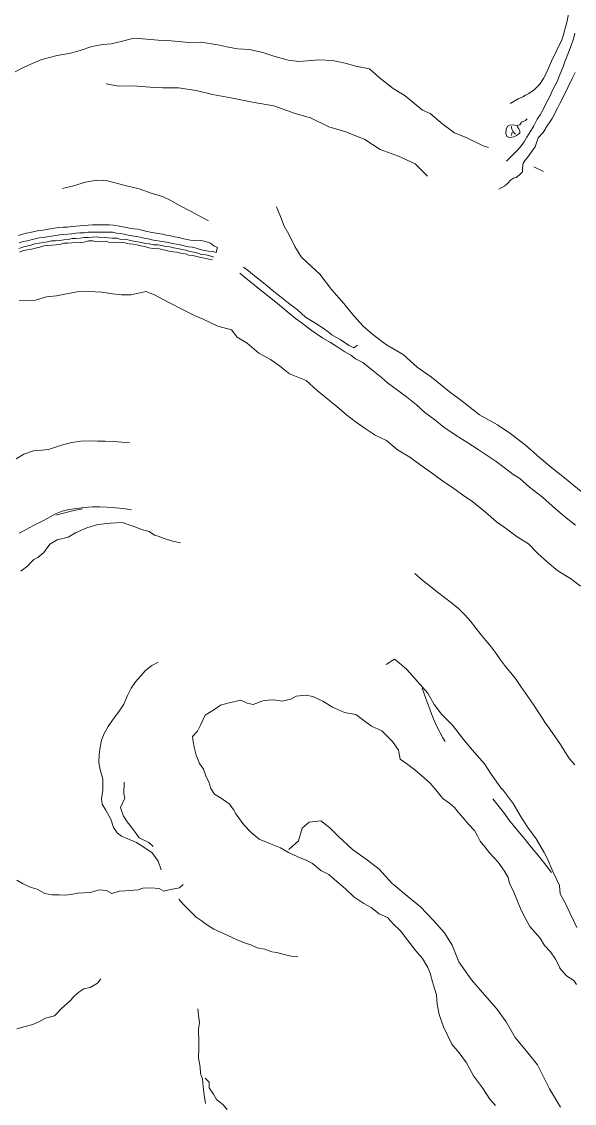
# Model space of a CAD drawing. Extents: x 683321 to 688873, y 7661944 to 7668387.
# Drawn here: x 684514 to 684800, y 7665272 to 7665832 of the extents above; entities that cross this region are included whole.
import ezdxf

# ---------------------------------------------------------------- set-up
doc = ezdxf.new("R2010")
doc.units = 0
doc.header["$MEASUREMENT"] = 0
doc.layers.add('01 CRESTA_Line', color=3, linetype='Continuous', lineweight=20)

msp = doc.modelspace()

# ---------------------------------------------------------------- linework, layer by layer
at = {"layer": '01 CRESTA_Line'}
for points in [[(684797.56, 7665836.71, 4242.18), (684796.5, 7665831.44, 4242.04), (684795.46, 7665827.84, 4241.93), (684794.71, 7665824.69, 4241.77), (684793.84, 7665822.09, 4241.69), (684792.13, 7665818.67, 4241.66), (684790.76, 7665815.64, 4241.65), (684789.2, 7665812.67, 4241.77), (684787.1, 7665807.85, 4241.64), (684785.9, 7665805.11, 4241.5), (684784.53, 7665802.53, 4241.47), (684782.63, 7665799.59, 4241.49), (684779.71, 7665796.72, 4241.22), (684776.96, 7665794.78, 4240.96), (684775.22, 7665793.86, 4240.77), (684773.81, 7665793.1, 4240.68), (684771.32, 7665792, 4240.42), (684767.16, 7665789.55, 4240.22)], [(684765.32, 7665759.69, 4240.74), (684768.12, 7665762.42, 4241.06), (684770.44, 7665764.94, 4240.94), (684772.6, 7665767.12, 4240.84), (684774.51, 7665769.74, 4240.73), (684775.9, 7665772.15, 4240.81), (684777.53, 7665774.97, 4240.72), (684779.4, 7665778.04, 4240.9), (684781.22, 7665781.4, 4241.01), (684782.78, 7665783.64, 4240.95), (684784.3, 7665786.42, 4240.89), (684785.52, 7665788.97, 4240.88), (684786.75, 7665791.29, 4240.85), (684788.01, 7665793.57, 4240.89), (684789.23, 7665796.44, 4240.94), (684791.52, 7665801, 4240.97), (684793.13, 7665804.85, 4241), (684794.6, 7665808.56, 4240.94), (684795.74, 7665811.65, 4241.06), (684797.14, 7665815.12, 4241.04), (684798.8, 7665819.6, 4241.18), (684799.99, 7665823.03, 4241.16), (684800.75, 7665826.05, 4241.35)], [(684756.01, 7665766.72, 4242.36), (684753.18, 7665767.72, 4242.29), (684744.81, 7665771.76, 4242.64), (684738.39, 7665774.4, 4242.09), (684732.5, 7665778.61, 4241.6), (684725.88, 7665784.32, 4241.15), (684721.81, 7665786.11, 4240.45), (684712.78, 7665793.58, 4239.78), (684706.67, 7665797.35, 4239.14), (684699.47, 7665803.08, 4237.7), (684694.45, 7665807.52, 4237.43), (684687.31, 7665808.88, 4235.96), (684681.85, 7665810.44, 4235.58), (684675.17, 7665811.9, 4234.38), (684668.14, 7665812.15, 4233.75), (684664.35, 7665811.9, 4233.7), (684657.73, 7665811.35, 4232.66), (684652.28, 7665811.95, 4231.82), (684644.93, 7665814.08, 4231.23), (684639.15, 7665815.94, 4230.72), (684632.32, 7665817.54, 4230.77), (684626.02, 7665817.84, 4229.43), (684620.5, 7665818.91, 4229.3), (684615.83, 7665820.03, 4228.6), (684607.14, 7665821.26, 4227.96), (684600.46, 7665821.07, 4226.89), (684595.6, 7665821.62, 4226.49), (684589.65, 7665822.2, 4226.17), (684584.92, 7665822.35, 4225.88), (684579.14, 7665822.88, 4225.68), (684572.28, 7665823.32, 4225.12), (684566.57, 7665821.77, 4224.85), (684560.56, 7665820.51, 4224.33), (684556.31, 7665820.09, 4223.81), (684550.68, 7665819.11, 4223.46), (684544.59, 7665817.01, 4223.01), (684539.49, 7665815.71, 4222.97), (684532.71, 7665814.43, 4221.88), (684524.72, 7665812.37, 4221.69), (684520.63, 7665810.67, 4220.84), (684515.54, 7665808.32, 4220.88), (684508.12, 7665804.51, 4220.16)], [(684761.41, 7665745.27, 4230.63), (684764.47, 7665746.92, 4232.14), (684766.05, 7665748.27, 4233.3), (684767.46, 7665749.8, 4234.47), (684768.93, 7665750.84, 4235.4), (684770.37, 7665751.27, 4236.58), (684771.86, 7665752.52, 4238.02), (684773.64, 7665754.18, 4239.11), (684773.66, 7665756.09, 4240.08), (684774, 7665758.73, 4240.42), (684775.03, 7665760.23, 4240.65), (684776.28, 7665761.53, 4241.1), (684778.34, 7665764.59, 4241.13), (684780.14, 7665767.2, 4241.24), (684781.76, 7665771.71, 4240.27), (684784.24, 7665774.58, 4240.48), (684785.49, 7665776.42, 4240.59), (684785.66, 7665776.88, 4240.56), (684788.96, 7665781.71, 4241.2), (684791.78, 7665787.22, 4241.42), (684793.19, 7665789.84, 4241.91), (684795.32, 7665794.3, 4241.97), (684797.07, 7665797.77, 4241.79), (684799.33, 7665802.58, 4241.8), (684800.84, 7665805.7, 4241.9)], [(684558.09, 7665799.69, 4211.91), (684564.47, 7665798.53, 4212.3), (684571.79, 7665798.78, 4212.16), (684580.74, 7665797.94, 4212.45), (684587.31, 7665797.67, 4212), (684595.51, 7665797.74, 4213), (684604.57, 7665796.26, 4213.66), (684613.14, 7665794.21, 4213.67), (684622.58, 7665792.56, 4214.05), (684634.61, 7665790.07, 4214.37), (684644.88, 7665788.38, 4214.81), (684655.88, 7665784.46, 4214.86), (684663.83, 7665782.09, 4215.44), (684673.28, 7665777.54, 4215.32), (684682.19, 7665774.93, 4217.13), (684691.9, 7665770.84, 4218.07), (684699.88, 7665765.74, 4218.79), (684709.38, 7665762.22, 4218.83), (684718.12, 7665758.26, 4218.65), (684724.37, 7665751.97, 4218.22)], [(684776.09, 7665781.67, 4241.6), (684775.11, 7665780.7, 4241.84), (684773.03, 7665779.9, 4242), (684772.18, 7665778.53, 4242.32), (684770.65, 7665778.15, 4242.38), (684768.79, 7665778.54, 4241.47), (684766.91, 7665778.31, 4241.64), (684765.85, 7665777.78, 4241.33), (684765.08, 7665776.23, 4240.95), (684764.91, 7665774.05, 4241.28), (684765.58, 7665772.45, 4242.19), (684766.93, 7665771.93, 4242.52), (684768.04, 7665772.08, 4242.46), (684769.37, 7665772.33, 4242.25), (684770.48, 7665773.05, 4242.21), (684771.48, 7665773.69, 4241.88), (684772.18, 7665774.15, 4242.01), (684772.24, 7665775.27, 4242.25), (684771.64, 7665776.49, 4242.46), (684770.93, 7665777.87, 4242.45)], [(684767.95, 7665777.71, 4241.59), (684767.95, 7665776.95, 4241.35), (684768.2, 7665775.87, 4241.21), (684768.53, 7665775.16, 4241.17), (684769.17, 7665774.46, 4241.35), (684769.94, 7665773.7, 4241.72)], [(684767.92, 7665772.98, 4241.76), (684768.17, 7665773.95, 4241.23), (684768.24, 7665774.53, 4241.15)], [(684784.49, 7665754.26, 4242.93), (684779.42, 7665756.7, 4242.88)], [(684535.39, 7665745.56, 4182.76), (684541.04, 7665746.95, 4183.25), (684547.35, 7665748.87, 4182.49), (684553.12, 7665749.93, 4182.65), (684558.76, 7665749.56, 4182.3), (684567.94, 7665747.11, 4181.53), (684575.19, 7665745.44, 4181.01), (684581.82, 7665742.91, 4180.34), (684587.15, 7665741.35, 4180.11), (684591.55, 7665739.32, 4179.46), (684596.03, 7665736.66, 4179.4), (684601.72, 7665733.81, 4178.81), (684606.14, 7665731.35, 4178.59), (684611.11, 7665728.85, 4177.46)], [(684804.05, 7665588.56, 4199.4), (684795.45, 7665595.7, 4199.17), (684788.81, 7665600.88, 4198.43), (684782.4, 7665606.17, 4197.68), (684775.03, 7665612.7, 4197.14), (684767.05, 7665618.82, 4196.07), (684760.66, 7665623.14, 4195.47), (684751.42, 7665628.34, 4194.43), (684742.44, 7665635.34, 4193.98), (684735.72, 7665640.34, 4193.8), (684726.42, 7665647.89, 4193.38), (684719.12, 7665653.09, 4192.73), (684711.79, 7665659.49, 4192.67), (684703.18, 7665664.49, 4191.68), (684696.2, 7665669.92, 4190.57), (684691.12, 7665674.24, 4189.27), (684686.3, 7665679.63, 4188.66), (684681.05, 7665686, 4188.06), (684674.78, 7665693.29, 4186.85), (684668.68, 7665701.17, 4185.88), (684662.04, 7665707.25, 4184.45), (684658.93, 7665710.17, 4182.46), (684655.72, 7665715.44, 4182.39), (684652.81, 7665721.5, 4182.91), (684650.25, 7665726, 4182.39), (684648.31, 7665731, 4182.04), (684646.25, 7665736, 4181.64)], [(684512.99, 7665717.46, 4175.59), (684515.06, 7665718.01, 4175.6), (684517.08, 7665718.45, 4175.65), (684519.17, 7665718.88, 4175.67), (684521.34, 7665719.43, 4175.76), (684523.41, 7665719.94, 4175.79), (684525.43, 7665720.23, 4175.87), (684527.57, 7665720.51, 4175.84), (684529.74, 7665720.91, 4175.91), (684531.89, 7665721.24, 4175.95), (684533.99, 7665721.56, 4175.95), (684536.06, 7665721.72, 4176.04), (684538.16, 7665721.97, 4176.1), (684540.26, 7665722.13, 4176.13), (684542.3, 7665722.43, 4176.18), (684544.38, 7665722.56, 4176.18), (684546.63, 7665722.64, 4176.26), (684548.8, 7665722.94, 4176.33), (684550.92, 7665722.98, 4176.25), (684552.96, 7665723.01, 4176.34), (684555, 7665722.87, 4176.35), (684557.05, 7665722.93, 4176.4), (684559.25, 7665722.86, 4176.39), (684561.34, 7665722.91, 4176.38), (684563.32, 7665722.4, 4176.46), (684565.33, 7665722.23, 4176.43), (684567.32, 7665721.92, 4176.49), (684569.41, 7665721.42, 4176.55), (684571.54, 7665721.03, 4176.57), (684573.61, 7665720.63, 4176.54), (684575.62, 7665720.29, 4176.61), (684577.65, 7665719.9, 4176.59), (684579.77, 7665719.45, 4176.65), (684581.73, 7665718.97, 4176.72), (684583.79, 7665718.6, 4176.76), (684586.03, 7665718.34, 4176.77), (684588.05, 7665717.97, 4176.77), (684590.2, 7665717.53, 4176.79), (684592.36, 7665717.08, 4176.9), (684594.43, 7665716.77, 4176.9), (684596.41, 7665716.28, 4177.01), (684598.47, 7665715.82, 4177.07), (684600.61, 7665715.34, 4177.08), (684602.67, 7665715.09, 4177.16), (684604.61, 7665714.61, 4177.18), (684606.79, 7665714, 4177.13), (684608.94, 7665713.47, 4177.14), (684610.97, 7665713.16, 4177.08), (684613.12, 7665712.91, 4177.15), (684615.08, 7665712.47, 4177.03), (684615.67, 7665715.04, 4177.14), (684613.74, 7665715.85, 4177.45), (684612, 7665717.18, 4178), (684610.01, 7665717.89, 4178.07), (684608.05, 7665718.44, 4177.98), (684605.96, 7665718.76, 4177.75), (684603.79, 7665718.57, 4177.16), (684601.7, 7665718.79, 4177.15), (684599.74, 7665719.21, 4176.93), (684597.57, 7665719.63, 4176.85), (684595.59, 7665720.2, 4176.91), (684593.44, 7665720.48, 4176.92), (684591.42, 7665720.96, 4176.84), (684589.24, 7665721.4, 4176.74), (684587.18, 7665721.86, 4176.76), (684584.98, 7665722.22, 4176.66), (684582.97, 7665722.59, 4176.62), (684580.78, 7665723.01, 4176.55), (684578.56, 7665723.41, 4176.43), (684576.54, 7665723.89, 4176.52), (684574.48, 7665724.42, 4176.59), (684572.37, 7665724.68, 4176.51), (684570.23, 7665725.03, 4176.51), (684568.18, 7665725.39, 4176.43), (684566.03, 7665725.91, 4176.4), (684563.98, 7665726.19, 4176.4), (684561.8, 7665726.52, 4176.4), (684559.59, 7665726.68, 4176.33), (684557.48, 7665726.74, 4176.3), (684555.37, 7665726.8, 4176.32), (684553.18, 7665726.75, 4176.29), (684550.96, 7665726.65, 4176.25), (684548.68, 7665726.52, 4176.32), (684546.58, 7665726.4, 4176.2), (684544.53, 7665726.23, 4176.13), (684542.41, 7665726.04, 4176.13), (684540.08, 7665725.85, 4176.08), (684537.94, 7665725.6, 4176.08), (684535.71, 7665725.47, 4176.1), (684533.52, 7665725.31, 4175.96), (684531.26, 7665725.04, 4176.05), (684529.19, 7665724.68, 4175.99), (684527.16, 7665724.35, 4176.01), (684525.19, 7665724, 4175.9), (684523.11, 7665723.71, 4175.91), (684520.92, 7665723.32, 4175.86), (684518.75, 7665722.78, 4175.86), (684516.74, 7665722.48, 4175.85), (684514.7, 7665721.9, 4175.68), (684512.6, 7665721.18, 4175.69)], [(684613.82, 7665709.95, 4178.35), (684611.75, 7665710.72, 4178.26), (684609.66, 7665711.13, 4178.25), (684607.47, 7665711.42, 4178.3), (684605.54, 7665712, 4178.31), (684603.46, 7665712.51, 4178.2), (684601.32, 7665712.95, 4178.25), (684599.36, 7665713.54, 4178.22), (684597.18, 7665713.9, 4178.27), (684595.2, 7665714.45, 4178.23), (684592.95, 7665714.86, 4178.17), (684590.97, 7665715.28, 4178.14), (684588.85, 7665715.53, 4178.11), (684586.85, 7665715.94, 4178.01), (684584.85, 7665716.4, 4178.03), (684582.55, 7665716.45, 4177.94), (684580.53, 7665716.84, 4177.96), (684578.34, 7665717.06, 4177.92), (684576.28, 7665717.53, 4177.94), (684574.21, 7665717.95, 4177.8), (684572.14, 7665718.31, 4177.82), (684569.94, 7665718.72, 4177.83), (684567.71, 7665719.27, 4177.86), (684565.58, 7665719.21, 4177.74), (684563.5, 7665719.78, 4177.76), (684561.37, 7665719.85, 4177.75), (684559.17, 7665720.06, 4177.69), (684557.16, 7665720.29, 4177.74), (684555.12, 7665720.21, 4177.71), (684552.96, 7665720.51, 4177.74), (684550.89, 7665720.3, 4177.63), (684548.84, 7665720.11, 4177.68), (684546.7, 7665720.08, 4177.58), (684544.57, 7665719.8, 4177.5), (684542.4, 7665719.71, 4177.44), (684540.38, 7665719.72, 4177.54), (684538.3, 7665719.11, 4177.39), (684536.09, 7665718.95, 4177.36), (684533.96, 7665718.58, 4177.28), (684531.85, 7665718.41, 4177.27), (684529.69, 7665718.41, 4177.23), (684527.64, 7665717.98, 4177.15), (684525.55, 7665717.53, 4177.11), (684523.33, 7665717.15, 4177.04), (684521.18, 7665716.85, 4177.05), (684519.05, 7665716.17, 4176.9), (684516.9, 7665715.6, 4176.88), (684514.72, 7665715.16, 4176.85), (684512.85, 7665714.38, 4176.82)], [(684513.18, 7665712.52, 4176.71), (684515.22, 7665713.42, 4176.77), (684517.27, 7665713.81, 4176.79), (684519.43, 7665714.19, 4176.86), (684521.53, 7665714.68, 4176.95), (684523.72, 7665715.23, 4176.99), (684525.77, 7665715.84, 4177.04), (684527.87, 7665716.02, 4177.05), (684529.96, 7665716.2, 4177.12), (684532.07, 7665716.38, 4177.13), (684534.14, 7665716.57, 4177.15), (684536.07, 7665717.31, 4177.18), (684538.19, 7665717.23, 4177.26), (684540.28, 7665717.35, 4177.29), (684542.48, 7665717.76, 4177.32), (684544.7, 7665717.56, 4177.37), (684546.73, 7665717.81, 4177.45), (684548.97, 7665718.36, 4177.48), (684551.06, 7665718.37, 4177.55), (684553.2, 7665717.97, 4177.57), (684555.24, 7665718.11, 4177.52), (684557.46, 7665718.21, 4177.58), (684559.4, 7665717.66, 4177.59), (684561.63, 7665717.6, 4177.58), (684563.71, 7665717.68, 4177.6), (684565.72, 7665717.51, 4177.64), (684567.94, 7665717.45, 4177.71), (684569.93, 7665716.85, 4177.73), (684571.95, 7665716.77, 4177.74), (684573.93, 7665716.42, 4177.83), (684575.95, 7665715.81, 4177.84), (684578.02, 7665715.47, 4177.85), (684580.16, 7665714.79, 4177.99), (684582.37, 7665714.51, 4177.89), (684584.45, 7665714.57, 4177.91), (684586.61, 7665714.03, 4177.97), (684588.68, 7665713.63, 4177.95), (684590.64, 7665713.09, 4178.02), (684592.67, 7665712.77, 4178.04), (684594.71, 7665712.64, 4178.09), (684596.67, 7665712.11, 4178.11), (684598.91, 7665711.68, 4178.12), (684600.91, 7665711.06, 4178.14), (684602.95, 7665710.84, 4178.14), (684604.91, 7665710.29, 4178.18), (684606.98, 7665709.82, 4178.22), (684608.95, 7665709.41, 4178.23), (684611.16, 7665708.97, 4178.22), (684613.13, 7665708.54, 4178)], [(684688.2, 7665664.44, 4178.23), (684686.29, 7665663.08, 4178.27), (684683.92, 7665664.17, 4178.38), (684679.36, 7665667.13, 4178.46), (684674.88, 7665669.8, 4178.53), (684671.44, 7665672.57, 4178.59), (684666.03, 7665675.99, 4178.33), (684661.28, 7665678.92, 4177.95), (684657.06, 7665682.66, 4177.98), (684652.21, 7665686.26, 4177.8), (684647.99, 7665689.7, 4177.75), (684644.05, 7665692.9, 4177.6), (684639.55, 7665696.64, 4177.5), (684634.8, 7665700.36, 4177.45), (684631.81, 7665702.91, 4177.24), (684629.08, 7665704.73, 4177.16)], [(684801.09, 7665571.15, 4181.29), (684795.3, 7665575.66, 4180.97), (684790.67, 7665579.71, 4180.8), (684784, 7665585.68, 4180.4), (684777.27, 7665590.89, 4180.31), (684772.17, 7665595.39, 4180.31), (684768.68, 7665597.65, 4180.14), (684763.46, 7665601.64, 4179.86), (684759.93, 7665604.1, 4179.73), (684755.89, 7665606.95, 4179.67), (684750.59, 7665610.37, 4179.57), (684745.29, 7665613.85, 4179.4), (684738.74, 7665618, 4179.36), (684732.84, 7665621.95, 4179.27), (684728.2, 7665625.65, 4179.21), (684723.06, 7665629.6, 4179.27), (684718.72, 7665633.49, 4178.99), (684713.55, 7665637.7, 4179.07), (684709.66, 7665640.61, 4178.86), (684703.75, 7665644.96, 4178.91), (684700.61, 7665647.6, 4178.67), (684696.28, 7665651.05, 4178.7), (684690.92, 7665655.36, 4178.58), (684687.2, 7665657.24, 4178.48), (684684.77, 7665659.18, 4178.34), (684681.63, 7665661, 4178.3), (684677.92, 7665663.33, 4178.26), (684674.2, 7665665.75, 4178.32), (684670.27, 7665668.11, 4178.36), (684664.21, 7665672.15, 4178.12), (684658.95, 7665676.19, 4177.99), (684656.09, 7665678.21, 4177.67), (684652.05, 7665681.49, 4177.59), (684646.71, 7665685.93, 4177.46), (684641.67, 7665689.96, 4177.5), (684636.82, 7665693.93, 4177.32), (684632.99, 7665697.08, 4177.25), (684630.35, 7665699.15, 4177.07), (684627.28, 7665701.61, 4177.06)], [(684803.69, 7665539.6, 4183.9), (684798.51, 7665543.63, 4183.52), (684791.87, 7665547.59, 4183.63), (684786.56, 7665551.99, 4183.42), (684781.5, 7665556.51, 4183.47), (684776.8, 7665561.46, 4183.34), (684770.94, 7665565.22, 4182.86), (684765.26, 7665569.22, 4182.71), (684760.15, 7665572.97, 4182.61), (684754.39, 7665577.94, 4182.34), (684747.84, 7665583.23, 4182.31), (684742.61, 7665586.81, 4182.36), (684737.36, 7665590.68, 4182.05), (684732.29, 7665593.93, 4182.15), (684727.04, 7665598.01, 4182.04), (684720.51, 7665602.58, 4181.6), (684715.2, 7665606.37, 4181.57), (684708.83, 7665610.23, 4181.55), (684703.14, 7665615.03, 4181.45), (684697.39, 7665617.76, 4181.5), (684692.12, 7665621.29, 4181.33), (684686.96, 7665624.87, 4181.18), (684682.56, 7665628.39, 4181.13), (684677.48, 7665632.7, 4181), (684671.03, 7665637.9, 4180.82), (684667.3, 7665640.93, 4180.57), (684661.64, 7665646.03, 4180.38), (684652.99, 7665649.47, 4179.67), (684647.72, 7665653.63, 4179.84), (684643.12, 7665656.96, 4180.15), (684637.03, 7665660.18, 4180.1), (684631.02, 7665665.37, 4180.04), (684625.93, 7665668.49, 4179.84), (684622.88, 7665672.32, 4180.58), (684615.78, 7665674.21, 4180.17), (684608.28, 7665677.93, 4180.01), (684604.2, 7665679.53, 4179.85), (684597.84, 7665682.77, 4179.78), (684590.55, 7665686.53, 4179.88), (684583.1, 7665690.43, 4179.61), (684578.58, 7665692.2, 4178.97), (684570.73, 7665690.4, 4178.96), (684566.06, 7665690.39, 4178.9), (684561.3, 7665690.99, 4178.9), (684555.85, 7665691.78, 4178.4), (684549, 7665692.28, 4178.67), (684543.06, 7665692.09, 4178.46), (684537.49, 7665690.94, 4178.26), (684532.35, 7665690.03, 4178.3), (684527.06, 7665689.49, 4178.02), (684521.37, 7665687.76, 4177.99), (684513.06, 7665687.36, 4178.37)], [(684570.14, 7665614.04, 4130.95), (684566.2, 7665614.17, 4130.74), (684562.06, 7665614.49, 4130.5), (684557.53, 7665614.63, 4130.26), (684553.56, 7665614.62, 4129.99), (684549.33, 7665614.83, 4129.77), (684544.91, 7665614.71, 4129.41), (684540.26, 7665614.07, 4129.18), (684536.07, 7665612.94, 4128.94), (684531.81, 7665611.66, 4128.68), (684528.19, 7665610.33, 4128.4), (684524.74, 7665609.96, 4128.12), (684520.33, 7665609.59, 4127.81), (684515.38, 7665607.99, 4127.53), (684511.48, 7665605.53, 4127.27)], [(684571.09, 7665579.11, 4130.7), (684566.94, 7665579.78, 4130.4), (684562.81, 7665580.1, 4130.01), (684558.64, 7665580.46, 4129.73), (684554.62, 7665580.64, 4129.4), (684550.95, 7665580.73, 4129.05), (684546.89, 7665580.36, 4128.69), (684542.89, 7665579.88, 4128.37), (684538.75, 7665579.28, 4128.03), (684535.34, 7665578.42, 4127.71), (684531.88, 7665577.02, 4127.38), (684528.17, 7665574.97, 4127.02), (684524.54, 7665573.08, 4126.74), (684520.44, 7665570.99, 4126.35), (684516.63, 7665568.93, 4125.99), (684512.95, 7665567.11, 4125.67)], [(684545.75, 7665579.62, 4127.68), (684542.41, 7665578.86, 4127.25), (684540, 7665578.4, 4126.95), (684536.7, 7665577.49, 4126.99), (684531.89, 7665576.31, 4127.26)], [(684596.45, 7665562.08, 4134.26), (684593.19, 7665562.64, 4134.14), (684591.85, 7665563.11, 4134.34), (684588.12, 7665564.22, 4134.29), (684584.99, 7665565.43, 4134.24), (684583.13, 7665565.99, 4133.88), (684580.24, 7665567.9, 4133.65), (684576.87, 7665568.76, 4133.61), (684572.8, 7665570.38, 4133.73), (684566.29, 7665572.55, 4133.91), (684560.32, 7665572.27, 4134.21), (684553.73, 7665571.48, 4134.06), (684548.07, 7665569.84, 4134), (684542.15, 7665567.2, 4134.32), (684538.37, 7665564.92, 4134.21), (684532.61, 7665563.53, 4133.89), (684528.84, 7665561.33, 4133.42), (684525.76, 7665557.04, 4133.58), (684522.65, 7665554.41, 4133.26), (684520.5, 7665553.4, 4132.75), (684519.39, 7665552.2, 4132.69), (684517.45, 7665550.06, 4132.7), (684513.84, 7665547.29, 4132.38)], [(684800.63, 7665446.97, 4149.25), (684798.02, 7665450.2, 4148.95), (684795.72, 7665453.67, 4148.62), (684793.27, 7665457.6, 4148.38), (684790.57, 7665461.59, 4148.09), (684787.83, 7665465.5, 4147.76), (684785.21, 7665469.23, 4147.55), (684782.72, 7665472.96, 4147.31), (684780.24, 7665476.88, 4147.02), (684777.65, 7665480.65, 4146.69), (684775.16, 7665484.12, 4146.46), (684772.82, 7665487.66, 4146.23), (684770.31, 7665491.24, 4146), (684767.63, 7665494.73, 4145.66), (684764.87, 7665498.06, 4145.33), (684762.21, 7665501.47, 4145.04), (684759.95, 7665504.76, 4144.81), (684757.37, 7665508.14, 4144.54), (684754.7, 7665511.4, 4144.35), (684752.1, 7665514.58, 4144.21), (684749.62, 7665517.64, 4143.94), (684746.66, 7665521.54, 4143.77), (684743.75, 7665524.75, 4143.5), (684740.46, 7665527.96, 4143.24), (684736.9, 7665530.94, 4143.01), (684733.24, 7665533.71, 4142.71), (684729.67, 7665536.44, 4142.36), (684726, 7665539.37, 4142.1), (684722.13, 7665542.28, 4141.83), (684717.92, 7665546.18, 4141.5)], [(684801.75, 7665362.77, 4154.68), (684798.27, 7665370.13, 4153.79), (684795.95, 7665375.21, 4153.76), (684793.07, 7665380.17, 4153.61), (684792.78, 7665384.6, 4153.46), (684789.33, 7665391.75, 4152.7), (684786.45, 7665398.74, 4152.09), (684784.9, 7665401.67, 4151.8), (684780.67, 7665408.64, 4151.05), (684776.45, 7665414.67, 4150.74), (684772.89, 7665419.99, 4150.32), (684768.71, 7665426.94, 4149.49), (684763.09, 7665434.63, 4148.88), (684762.86, 7665434.52, 4148.83), (684757.45, 7665442.23, 4148.21), (684753.95, 7665447.53, 4147.88), (684747.56, 7665454.84, 4147.27), (684742.49, 7665460.78, 4146.87), (684737.3, 7665467.51, 4146.12), (684731.74, 7665473.29, 4145.66), (684727.87, 7665478.23, 4144.76), (684724.55, 7665484.18, 4144.22), (684719.19, 7665490.21, 4143.38), (684713.69, 7665496.36, 4142.76), (684709.69, 7665499.89, 4141.67), (684707.26, 7665501.82, 4141.51), (684703.09, 7665499.06, 4139.83)], [(684584.92, 7665500.24, 4133.28), (684581.61, 7665498.54, 4133.23), (684578.45, 7665495.86, 4133.18), (684575.75, 7665493.05, 4133.12), (684573.19, 7665490, 4133.07), (684570.93, 7665486.74, 4133.02), (684569.1, 7665483.02, 4132.96), (684567.16, 7665478.55, 4132.89), (684564.36, 7665474.3, 4132.82), (684561.59, 7665470.64, 4132.76), (684559.09, 7665466.99, 4132.7), (684557.02, 7665463.33, 4132.64), (684555.61, 7665459.87, 4132.59), (684554.85, 7665456.25, 4132.54), (684554.42, 7665452.34, 4132.49), (684554.17, 7665448.32, 4132.43), (684554.89, 7665444.54, 4132.38), (684556.36, 7665439.62, 4132.31), (684556.38, 7665434.01, 4132.24), (684555.61, 7665429.49, 4132.17), (684555.98, 7665426.65, 4132.13), (684557.9, 7665423.5, 4132.08), (684560.4, 7665418.84, 4132.01), (684561.89, 7665414.58, 4131.95), (684563.65, 7665411.84, 4131.91), (684565.96, 7665410.1, 4131.87), (684569.32, 7665408.72, 4131.82), (684573.72, 7665406.79, 4131.75), (684577.55, 7665404.4, 4131.69), (684581.8, 7665401.47, 4131.62), (684584.89, 7665397.2, 4131.55), (684586.5, 7665392.7, 4131.48)], [(684733.51, 7665459.05, 4145.96), (684732.31, 7665461.1, 4145.7), (684730.76, 7665463.99, 4145.46), (684729.31, 7665466.94, 4145.21), (684727.9, 7665470.05, 4144.95), (684726.5, 7665473.44, 4144.68), (684725.05, 7665477.21, 4144.37), (684723.49, 7665481.48, 4144.02), (684721.66, 7665486.74, 4143.62)], [(684801.58, 7665333.28, 4163.83), (684800.19, 7665335.33, 4162.23), (684796.43, 7665337.76, 4162.26), (684796.41, 7665337.76, 4162.26), (684792.93, 7665341.77, 4162.84), (684793.01, 7665342.06, 4162.94), (684790.68, 7665346.4, 4163.03), (684788.19, 7665350.23, 4162.93), (684784.99, 7665353.55, 4162.6), (684782.84, 7665357.35, 4162.64), (684777.4, 7665363.28, 4162.23), (684774.05, 7665369.39, 4162.41), (684772.52, 7665372.56, 4162.77), (684770.95, 7665376.5, 4162.63), (684769.2, 7665381.15, 4162.68), (684768.12, 7665383.33, 4162.44), (684766.94, 7665385.59, 4162.41), (684766.26, 7665388.64, 4161.54), (684764.24, 7665391.99, 4161.39), (684761.05, 7665396.67, 4161.7), (684758.79, 7665399.1, 4161.66), (684756.54, 7665401.53, 4161.62), (684754.12, 7665404.55, 4161.57), (684751.7, 7665407.57, 4161.52), (684750.25, 7665410.28, 4161.49), (684748.79, 7665412.99, 4161.46), (684745.71, 7665416.32, 4161.45), (684742.72, 7665419.81, 4161.01), (684740.33, 7665422.46, 4161.51), (684738.43, 7665424.99, 4161.62), (684736.01, 7665427.11, 4161.41), (684732.35, 7665429.55, 4162.6), (684731.54, 7665430.72, 4161.6), (684728.76, 7665434.08, 4161.29), (684725.86, 7665437.59, 4161.3), (684722.62, 7665440.24, 4160.71), (684717.96, 7665444.24, 4160.8), (684714.32, 7665447.14, 4160.46), (684710.21, 7665450.02, 4160.39), (684709.35, 7665454.66, 4160.66), (684706.34, 7665459.12, 4160.4), (684700.82, 7665464.62, 4160.03), (684695.45, 7665467.1, 4160.25), (684691.45, 7665470.01, 4160.16), (684687.27, 7665473.11, 4160.18), (684681.47, 7665474.23, 4161.13), (684675.22, 7665477, 4160.86), (684670.21, 7665480.02, 4161.13), (684664.99, 7665482.42, 4160.97), (684661.36, 7665483.1, 4160.72), (684656.43, 7665482.55, 4160.67), (684653.61, 7665481.12, 4160.4), (684649.23, 7665480.04, 4160.05), (684644.79, 7665480.73, 4160.35), (684641.92, 7665480.6, 4160.14), (684639.19, 7665480.23, 4160.08), (684634.24, 7665478.35, 4160.84), (684630.97, 7665479, 4160.43), (684627.82, 7665480.59, 4159.78), (684621.71, 7665479.13, 4160.75), (684617.17, 7665477.95, 4160.33), (684613.83, 7665475.52, 4160.09), (684609.36, 7665472.75, 4159.38), (684606.92, 7665467.66, 4160.77), (684605.35, 7665464.47, 4160.29), (684602.67, 7665461.74, 4160.09), (684603.14, 7665459.04, 4160.24), (684603.66, 7665456.15, 4160.13), (684604.62, 7665452.13, 4160.06), (684606.37, 7665447.76, 4159.99), (684608.44, 7665444.76, 4159.77), (684609.88, 7665440.78, 4160.57), (684611.22, 7665438.22, 4160.54), (684612.24, 7665434.72, 4160.46), (684614.07, 7665431.78, 4160.5), (684617.58, 7665429.87, 4160.07), (684621.76, 7665426.87, 4160.13), (684624.02, 7665423.98, 4159.88), (684625.15, 7665421.66, 4160.28), (684629.29, 7665415.96, 4160.07), (684633.19, 7665412.04, 4160.22), (684637.26, 7665408.61, 4160.42), (684643.17, 7665406.22, 4160.76), (684648.23, 7665404.09, 4160.39), (684652.46, 7665401.73, 4160.84), (684657.27, 7665399.42, 4160.51), (684661.95, 7665397.56, 4160.56), (684664.9, 7665396.02, 4160.2), (684669.26, 7665392.4, 4161.08), (684673.36, 7665390.23, 4160.58), (684677.44, 7665386.57, 4160.98), (684681.91, 7665382.89, 4160.66), (684686.33, 7665378.68, 4160.7), (684691.44, 7665375.26, 4160.35), (684695.33, 7665373.16, 4160.52), (684699.48, 7665369.95, 4161.01), (684703.68, 7665367.96, 4161.4), (684706.84, 7665364.58, 4160.87), (684710.43, 7665361, 4160.81), (684714.2, 7665356.11, 4160.76), (684718.3, 7665350.67, 4160.68), (684721.78, 7665346.77, 4160.92), (684724.66, 7665342.04, 4161.62), (684725.89, 7665339.2, 4161.7), (684727, 7665334.66, 4161.71), (684728.04, 7665331.26, 4161.58), (684729.08, 7665327.86, 4161.45), (684729.44, 7665323.06, 4162.2), (684730.42, 7665317.76, 4161.7), (684732.77, 7665311.44, 4161.72), (684737.03, 7665302.39, 4161.61), (684740.77, 7665297.83, 4161.85), (684744.68, 7665292.67, 4161.18), (684748.28, 7665285.95, 4161.38), (684752.84, 7665279.69, 4160.79), (684756.74, 7665273.91, 4160.54), (684759.57, 7665270.64, 4161.49)], [(684582.39, 7665404.69, 4131.78), (684580.21, 7665406.8, 4131.52), (684575.07, 7665409.32, 4131.33), (684573.13, 7665412.12, 4131.05), (684570.97, 7665414.94, 4130.95), (684568.93, 7665417.47, 4130.92), (684567.01, 7665420.47, 4131.54), (684565.43, 7665425, 4131.13), (684567.74, 7665429.77, 4131.84), (684567.12, 7665431.98, 4132.15), (684567.29, 7665438.11, 4131.88)], [(684788.7, 7665391.21, 4152.01), (684785.71, 7665395.02, 4151.61), (684782.85, 7665398.83, 4151.2), (684780.22, 7665402.05, 4150.92), (684777.46, 7665405.33, 4150.62), (684774.94, 7665408.45, 4150.35), (684772.16, 7665411.74, 4150.08), (684769.42, 7665414.97, 4149.79), (684766.56, 7665418.57, 4149.49), (684764.29, 7665421.91, 4149.22), (684760.9, 7665426.15, 4148.86), (684758.33, 7665429.38, 4148.6)], [(684793.32, 7665269.77, 4163.81), (684787.58, 7665279.26, 4163.56), (684781.41, 7665291.71, 4163.32), (684776.43, 7665297.88, 4163.12), (684769.83, 7665305.78, 4162.94), (684765.16, 7665314, 4162.94), (684760.24, 7665320.91, 4162.91), (684754.02, 7665327.97, 4162.83), (684747.25, 7665335.7, 4162.85), (684740.63, 7665345.08, 4162.78), (684737.21, 7665353.58, 4162.7), (684733.21, 7665360.05, 4162.59), (684727.4, 7665366.56, 4162.48), (684720.85, 7665373.55, 4162.39), (684714.26, 7665378.87, 4162.26), (684705.97, 7665385.73, 4162.18), (684699.38, 7665392.96, 4161.99), (684693.34, 7665397.72, 4161.86), (684685.61, 7665403.28, 4161.76), (684678.11, 7665410.04, 4161.69), (684673.86, 7665414.46, 4161.49), (684669.25, 7665417.98, 4161.32), (684663.11, 7665417.4, 4161.18), (684659.5, 7665414.19, 4161.11), (684657.6, 7665407.68, 4160.98), (684652.66, 7665403.19, 4160.84)], [(684511.76, 7665387.37, 4129.54), (684514.7, 7665385.66, 4129.62), (684518.66, 7665383.61, 4129.77), (684522.35, 7665382.68, 4129.96), (684526.28, 7665380.44, 4129.8), (684530.16, 7665379.71, 4129.96), (684533.71, 7665379.74, 4129.96), (684536.47, 7665379.51, 4129.99), (684540, 7665379.95, 4130.17), (684543.21, 7665380.63, 4130.39), (684546.62, 7665380.69, 4130.8), (684549.85, 7665380.9, 4131.09), (684554.47, 7665382.38, 4131.83), (684558.14, 7665381.91, 4131.54), (684560.94, 7665380.49, 4131.14), (684564.76, 7665381.67, 4131.76), (684567.91, 7665381.82, 4131.3), (684574.64, 7665382.25, 4131.86), (684577.09, 7665383.2, 4131.93), (684581.12, 7665383.29, 4130.78), (684585.43, 7665382.92, 4130.77), (684587.91, 7665381.68, 4130.65), (684591.3, 7665382.47, 4131.19), (684596, 7665383.3, 4130.71), (684597.87, 7665385.12, 4130.38)], [(684657.23, 7665347.59, 4132.43), (684653.91, 7665347.97, 4132.42), (684650.14, 7665348.87, 4132.74), (684646.42, 7665349.88, 4132.51), (684643.84, 7665350.2, 4131.89), (684640.19, 7665351.65, 4132.55), (684636.22, 7665352.34, 4132.37), (684633.01, 7665353.89, 4132.08), (684630.2, 7665354.73, 4132.08), (684626.27, 7665356.17, 4131.36), (684623.35, 7665357.61, 4131.26), (684620.65, 7665358.81, 4131.16), (684616.47, 7665360.72, 4131.08), (684613.71, 7665361.94, 4131.21), (684610.07, 7665364.32, 4130.98), (684607.18, 7665366.39, 4131.02), (684604.7, 7665368.17, 4131.29), (684602.69, 7665370.11, 4131.32), (684600.06, 7665372.8, 4131.19), (684597.98, 7665374.97, 4130.83), (684595.72, 7665377.51, 4130.42)], [(684511.78, 7665310.31, 4099.61), (684516.07, 7665311.45, 4099.51), (684520.15, 7665312.61, 4099.73), (684523.16, 7665313.95, 4099.66), (684526.56, 7665315.83, 4099.51), (684531.3, 7665317.1, 4099.64), (684535.08, 7665321.11, 4099.98), (684539.56, 7665324.99, 4099.72), (684541.41, 7665327.17, 4099.72), (684543.97, 7665329.35, 4099.96), (684546.44, 7665331.01, 4099.88), (684549.8, 7665331.76, 4100.13), (684553.54, 7665334.01, 4100.32), (684555.33, 7665336.14, 4100.28)], [(684605.42, 7665320.65, 4103.55), (684605.87, 7665317.22, 4103.51), (684606.31, 7665313.55, 4103.38), (684605.88, 7665310.17, 4103.37), (684606.04, 7665303.39, 4102.8), (684606.04, 7665300.38, 4102.83), (684605.92, 7665295.32, 4102.96), (684606.75, 7665290.41, 4102.92), (684606.88, 7665287.24, 4102.64), (684607.88, 7665284.51, 4103.42), (684608.32, 7665280.24, 4103.38), (684608.78, 7665275.96, 4103.26), (684609.47, 7665271.64, 4103.17)], [(684638.83, 7665208.29, 4103.82), (684638.68, 7665214.52, 4102.86), (684637.8, 7665217.38, 4103.72), (684636.14, 7665220.21, 4103.27), (684633.54, 7665226.87, 4103.8), (684631.85, 7665230.17, 4103.05), (684628.78, 7665234.35, 4103.24), (684627.92, 7665237.72, 4103.14), (684627.75, 7665241.25, 4103), (684626.97, 7665245.45, 4103.51), (684624, 7665247.71, 4102.91), (684623.46, 7665252.48, 4103.46), (684621.27, 7665256.46, 4102.88), (684619.48, 7665262.33, 4103.21), (684620.84, 7665266.1, 4103.35), (684620.56, 7665268.64, 4103.82), (684618.67, 7665270.88, 4103.91), (684615.21, 7665273.66, 4103.51), (684613.53, 7665276.47, 4103.64), (684611.35, 7665279.77, 4103.56), (684611.38, 7665282.74, 4103.76), (684609.23, 7665284.74, 4103.59)]]:
    msp.add_polyline3d(points, dxfattribs=at)

doc.saveas('drawing.dxf')
